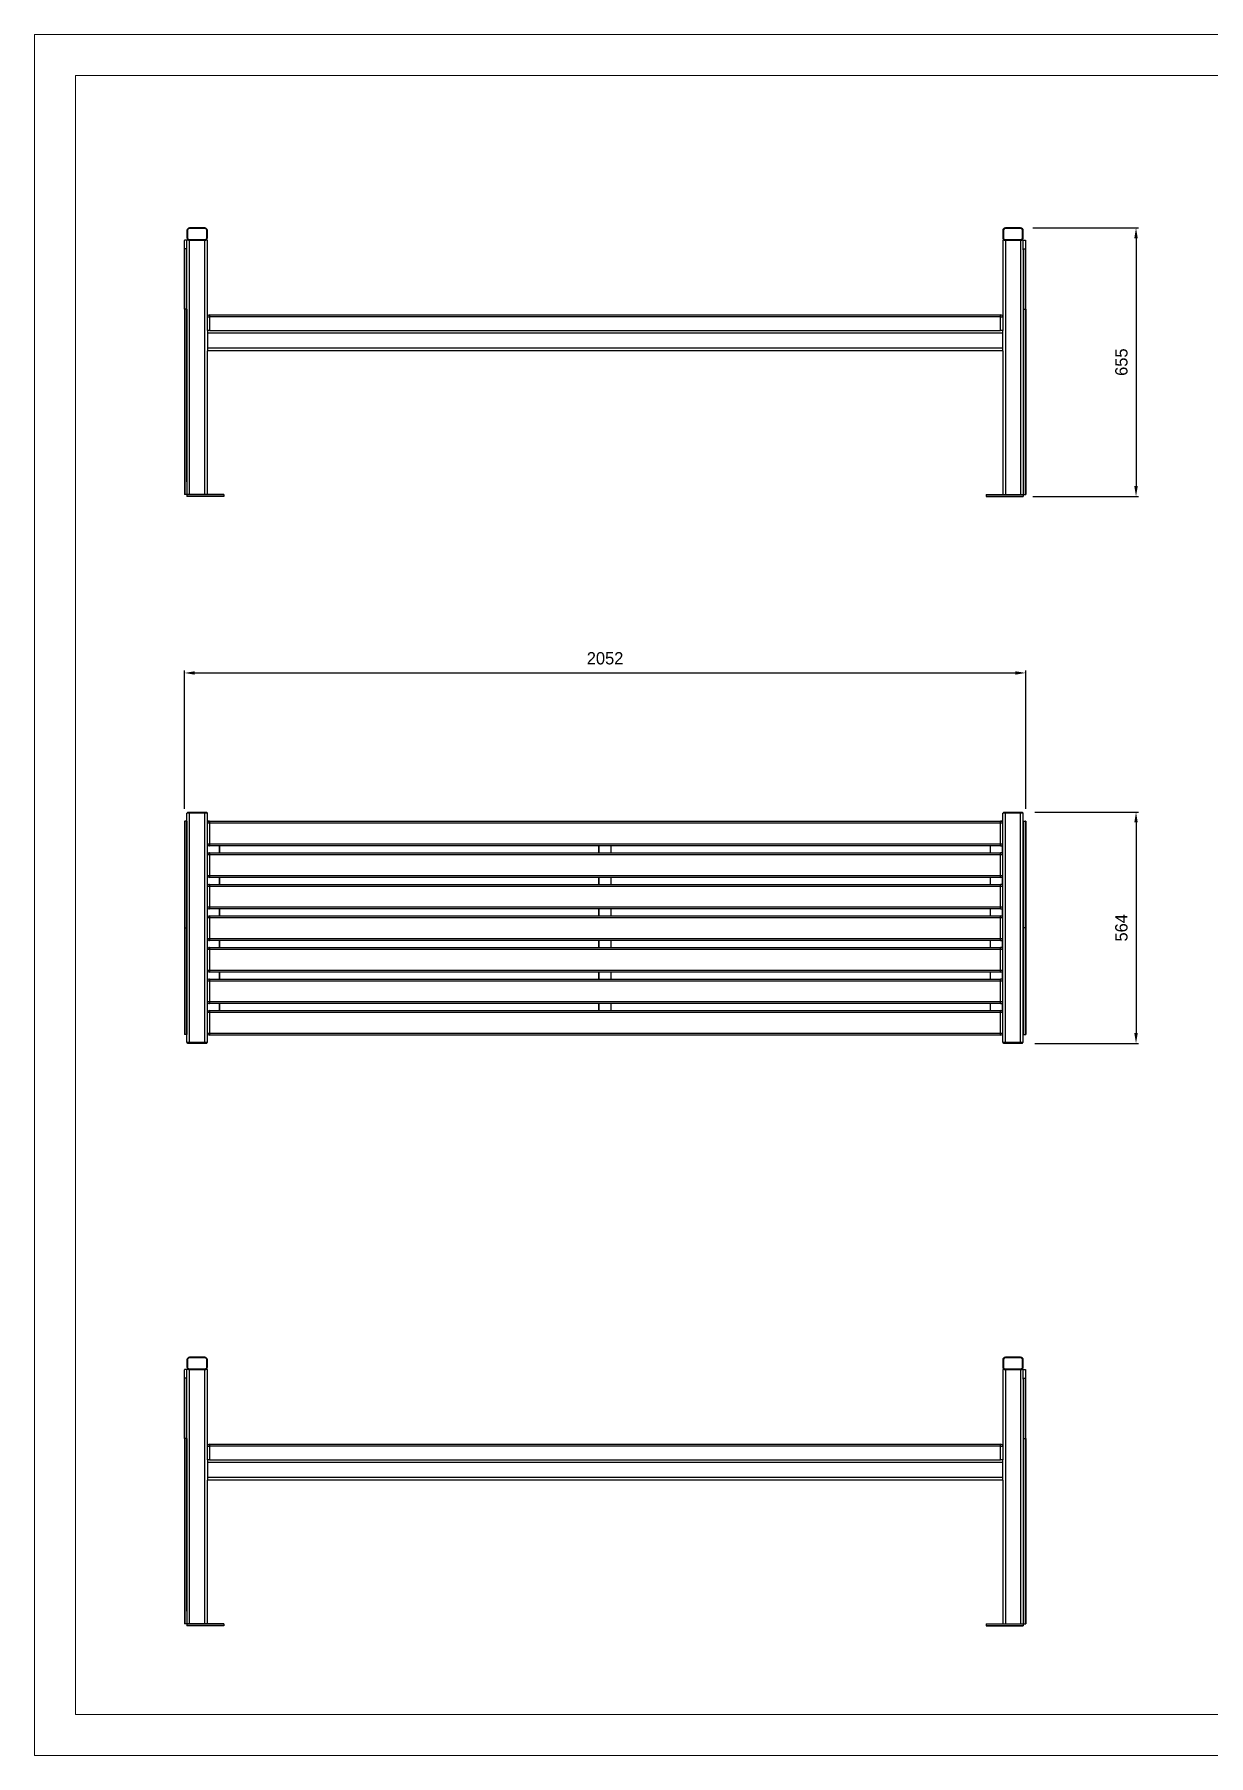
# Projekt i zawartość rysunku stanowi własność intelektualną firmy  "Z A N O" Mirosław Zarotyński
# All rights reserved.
# Model space of a CAD drawing. Header units: millimetres. Extents: x 462 to 6402, y 441 to 4641.
# Drawn here: x 462 to 3326, y 441 to 4641 of the extents above; entities that cross this region are included whole.
import ezdxf

# ---------------------------------------------------------------- set-up
doc = ezdxf.new("R2010")
doc.units = ezdxf.units.MM
doc.header["$PDSIZE"] = -1
doc.layers.add('tabelka', color=155, linetype='Continuous')
doc.layers.add('WYMIAR', color=96, linetype='Continuous')
doc.dimstyles.new('1-1', dxfattribs={"dimtxt": 30, "dimasz": 25, "dimexe": 6.25, "dimexo": 30, "dimgap": 20.625, "dimtad": 1, "dimdec": 1, "dimtxsty": 'Standard', "dimcen": 0, "dimclrd": 2, "dimclre": 2, "dimclrt": 2, "dimadec": 0, "dimazin": 0, "dimtfac": 1, "dimtdec": 1, "dimtmove": 0, "dimatfit": 3, "dimfxl": 0, "dimarcsym": 0})

# ---------------------------------------------------------------- blocks, each defined once
blk = doc.blocks.new('rzut')
for p, q in [((-3269.2, 474), (-3269.2, 214.3)), ((-3268.7, 474), (-3268.7, 214)), ((-3263.7, 474), (-3268.7, 474)), ((-3263.7, 474), (-3263.7, 214)), ((-3263.2, -66), (-3263.2, 494)), ((-3256.8, 494), (-3263.2, 494)), ((-3261.6, 496), (-3261.6, 494)), ((-3261.6, 496), (-3258.6, 496)), ((-3258.6, 496), (-3258.6, 494)), ((-3258.6, 496), (-3217.8, 496)), ((-3256.8, -66), (-3256.8, 494)), ((-3219.6, 494), (-3256.8, 494)), ((-3219.6, -66), (-3219.6, 494)), ((-3213.2, 494), (-3219.6, 494)), ((-3217.8, 496), (-3217.8, 494)), ((-3217.8, 496), (-3214.8, 496)), ((-3214.8, 496), (-3214.8, 494)), ((-3213.2, -66), (-3213.2, 494)), ((-3208.2, 474), (-3213.2, 474)), ((-3208.2, 469), (-3213.2, 469)), ((-3208.2, 474), (-3208.2, 469)), ((-3208.2, 474), (-1278.2, 474)), ((-1278.2, 469), (-3208.2, 469)), ((-3208.2, 469), (-3208.2, 419)), ((-1278.2, 469), (-1278.2, 474)), ((-1273.2, 474), (-1278.2, 474)), ((-1273.2, 469), (-1278.2, 469)), ((-1278.2, 419), (-1278.2, 469)), ((-1273.2, -66), (-1273.2, 494)), ((-1266.8, 494), (-1273.2, 494)), ((-1271.6, 496), (-1271.6, 494)), ((-1271.6, 496), (-1268.6, 496)), ((-1268.6, 496), (-1268.6, 494)), ((-1268.6, 496), (-1227.8, 496)), ((-1266.8, -66), (-1266.8, 494)), ((-1229.6, 494), (-1266.8, 494)), ((-1229.6, -66), (-1229.6, 494)), ((-1223.2, 494), (-1229.6, 494)), ((-1227.8, 496), (-1227.8, 494)), ((-1227.8, 496), (-1224.8, 496)), ((-1224.8, 496), (-1224.8, 494)), ((-1223.2, -66), (-1223.2, 494)), ((-1222.7, 474), (-1222.7, 214)), ((-1222.7, 474), (-1217.7, 474)), ((-1217.7, 474), (-1217.7, 214)), ((-1217.2, 474), (-1217.2, 214.3)), ((-3213.2, 419), (-3208.2, 419)), ((-3208.2, 392), (-3213.2, 392)), ((-3212.7, 394.1), (-3212.7, 416.8)), ((-3208.2, 419), (-1278.2, 419)), ((-3208.2, 419), (-3208.2, 414)), ((-1278.2, 414), (-3208.2, 414)), ((-3208.2, 397), (-3208.2, 392)), ((-3208.2, 397), (-1278.2, 397)), ((-1278.2, 392), (-3208.2, 392)), ((-3208.2, 392), (-3208.2, 342)), ((-3183.7, 397), (-3183.7, 414)), ((-3183.2, 397), (-3183.2, 414)), ((-2258.2, 397), (-2258.2, 414)), ((-2257.7, 397), (-2257.7, 414)), ((-2228.7, 397), (-2228.7, 414)), ((-2228.2, 397), (-2228.2, 414)), ((-1303.2, 397), (-1303.2, 414)), ((-1302.7, 397), (-1302.7, 414)), ((-1278.2, 419), (-1273.2, 419)), ((-1278.2, 414), (-1278.2, 419)), ((-1278.2, 392), (-1278.2, 397)), ((-1273.2, 392), (-1278.2, 392)), ((-1278.2, 342), (-1278.2, 392)), ((-1273.7, 394.1), (-1273.7, 416.8)), ((-3213.2, 342), (-3208.2, 342)), ((-3212.7, 317.1), (-3212.7, 339.8)), ((-3208.2, 342), (-1278.2, 342)), ((-3208.2, 342), (-3208.2, 337)), ((-1278.2, 337), (-3208.2, 337)), ((-3183.7, 320), (-3183.7, 337)), ((-3183.2, 320), (-3183.2, 337)), ((-2258.2, 320), (-2258.2, 337)), ((-2257.7, 320), (-2257.7, 337)), ((-2228.7, 320), (-2228.7, 337)), ((-2228.2, 320), (-2228.2, 337)), ((-1303.2, 320), (-1303.2, 337)), ((-1302.7, 320), (-1302.7, 337)), ((-1278.2, 342), (-1273.2, 342)), ((-1278.2, 337), (-1278.2, 342)), ((-1273.7, 317.1), (-1273.7, 339.8)), ((-3208.2, 315), (-3213.2, 315)), ((-3208.2, 320), (-3208.2, 315)), ((-3208.2, 320), (-1278.2, 320)), ((-1278.2, 315), (-3208.2, 315)), ((-3208.2, 315), (-3208.2, 265)), ((-1278.2, 315), (-1278.2, 320)), ((-1278.2, 265), (-1278.2, 315)), ((-1273.2, 315), (-1278.2, 315)), ((-3213.2, 265), (-3208.2, 265)), ((-3212.7, 240.1), (-3212.7, 262.8)), ((-3208.2, 265), (-1278.2, 265)), ((-3208.2, 265), (-3208.2, 260)), ((-1278.2, 260), (-3208.2, 260)), ((-3183.7, 243), (-3183.7, 260)), ((-3183.2, 243), (-3183.2, 260)), ((-2258.2, 243), (-2258.2, 260)), ((-2257.7, 243), (-2257.7, 260)), ((-2228.7, 243), (-2228.7, 260)), ((-2228.2, 243), (-2228.2, 260)), ((-1303.2, 243), (-1303.2, 260)), ((-1302.7, 243), (-1302.7, 260)), ((-1278.2, 265), (-1273.2, 265)), ((-1278.2, 260), (-1278.2, 265)), ((-1273.7, 240.1), (-1273.7, 262.8)), ((-3269.2, 214.3), (-3269.2, -46)), ((-3268.7, 214), (-3268.7, -46)), ((-3268.7, 214), (-3263.7, 214)), ((-3263.7, 214), (-3263.7, -46)), ((-3208.2, 238), (-3213.2, 238)), ((-3208.2, 243), (-3208.2, 238)), ((-3208.2, 243), (-1278.2, 243)), ((-1278.2, 238), (-3208.2, 238)), ((-3208.2, 238), (-3208.2, 188)), ((-1278.2, 238), (-1278.2, 243)), ((-1273.2, 238), (-1278.2, 238)), ((-1278.2, 188), (-1278.2, 238)), ((-1222.7, 214), (-1222.7, -46)), ((-1217.7, 214), (-1222.7, 214)), ((-1217.7, 214), (-1217.7, -46)), ((-1217.2, 214.3), (-1217.2, -46)), ((-3213.2, 188), (-3208.2, 188)), ((-3212.7, 163.1), (-3212.7, 185.8)), ((-3208.2, 188), (-1278.2, 188)), ((-3208.2, 188), (-3208.2, 183)), ((-1278.2, 183), (-3208.2, 183)), ((-3183.7, 166), (-3183.7, 183)), ((-3183.2, 166), (-3183.2, 183)), ((-2258.2, 166), (-2258.2, 183)), ((-2257.7, 166), (-2257.7, 183)), ((-2228.7, 166), (-2228.7, 183)), ((-2228.2, 166), (-2228.2, 183)), ((-1303.2, 166), (-1303.2, 183)), ((-1302.7, 166), (-1302.7, 183)), ((-1278.2, 188), (-1273.2, 188)), ((-1278.2, 183), (-1278.2, 188)), ((-1273.7, 163.1), (-1273.7, 185.8)), ((-3208.2, 161), (-3213.2, 161)), ((-3208.2, 166), (-3208.2, 161)), ((-3208.2, 166), (-1278.2, 166)), ((-1278.2, 161), (-3208.2, 161)), ((-3208.2, 161), (-3208.2, 111)), ((-1278.2, 161), (-1278.2, 166)), ((-1273.2, 161), (-1278.2, 161)), ((-1278.2, 111), (-1278.2, 161)), ((-3213.2, 111), (-3208.2, 111)), ((-3212.7, 86.1), (-3212.7, 108.8)), ((-3208.2, 111), (-1278.2, 111)), ((-3208.2, 111), (-3208.2, 106)), ((-1278.2, 106), (-3208.2, 106)), ((-3208.2, 89), (-3208.2, 84)), ((-3208.2, 89), (-1278.2, 89)), ((-3183.7, 89), (-3183.7, 106)), ((-3183.2, 89), (-3183.2, 106)), ((-2258.2, 89), (-2258.2, 106)), ((-2257.7, 89), (-2257.7, 106)), ((-2228.7, 89), (-2228.7, 106)), ((-2228.2, 89), (-2228.2, 106)), ((-1303.2, 89), (-1303.2, 106)), ((-1302.7, 89), (-1302.7, 106)), ((-1278.2, 111), (-1273.2, 111)), ((-1278.2, 106), (-1278.2, 111)), ((-1278.2, 84), (-1278.2, 89)), ((-1273.7, 86.1), (-1273.7, 108.8)), ((-3208.2, 84), (-3213.2, 84)), ((-3208.2, 84), (-3208.2, 34)), ((-1278.2, 84), (-3208.2, 84)), ((-1273.2, 84), (-1278.2, 84)), ((-1278.2, 34), (-1278.2, 84)), ((-3213.2, 34), (-3208.2, 34)), ((-3208.2, 7), (-3213.2, 7)), ((-3212.7, 9.1), (-3212.7, 31.8)), ((-3208.2, 34), (-1278.2, 34)), ((-3208.2, 34), (-3208.2, 29)), ((-1278.2, 29), (-3208.2, 29)), ((-3208.2, 12), (-3208.2, 7)), ((-3208.2, 12), (-1278.2, 12)), ((-1278.2, 7), (-3208.2, 7)), ((-3208.2, 7), (-3208.2, -43)), ((-3183.7, 12), (-3183.7, 29)), ((-3183.2, 12), (-3183.2, 29)), ((-2258.2, 12), (-2258.2, 29)), ((-2257.7, 12), (-2257.7, 29)), ((-2228.7, 12), (-2228.7, 29)), ((-2228.2, 12), (-2228.2, 29)), ((-1303.2, 12), (-1303.2, 29)), ((-1302.7, 12), (-1302.7, 29)), ((-1278.2, 34), (-1273.2, 34)), ((-1278.2, 29), (-1278.2, 34)), ((-1278.2, 7), (-1278.2, 12)), ((-1273.2, 7), (-1278.2, 7)), ((-1278.2, -43), (-1278.2, 7)), ((-1273.7, 9.1), (-1273.7, 31.8)), ((-3263.7, -46), (-3268.7, -46)), ((-3256.8, -66), (-3263.2, -66)), ((-3261.6, -68), (-3261.6, -66)), ((-3258.6, -68), (-3261.6, -68)), ((-3258.6, -68), (-3258.6, -66)), ((-3217.8, -68), (-3258.6, -68)), ((-3219.6, -66), (-3256.8, -66)), ((-3213.2, -66), (-3219.6, -66)), ((-3217.8, -68), (-3217.8, -66)), ((-3214.8, -68), (-3217.8, -68)), ((-3214.8, -68), (-3214.8, -66)), ((-3213.2, -43), (-3208.2, -43)), ((-3212.2, -46), (-3213.2, -46)), ((-3208.2, -43), (-1278.2, -43)), ((-3208.2, -43), (-3208.2, -48)), ((-1278.2, -48), (-3208.2, -48)), ((-1278.2, -43), (-1273.2, -43)), ((-1278.2, -48), (-1278.2, -43)), ((-1273.2, -46), (-1274.2, -46)), ((-1266.8, -66), (-1273.2, -66)), ((-1271.6, -68), (-1271.6, -66)), ((-1268.6, -68), (-1271.6, -68)), ((-1268.6, -68), (-1268.6, -66)), ((-1227.8, -68), (-1268.6, -68)), ((-1229.6, -66), (-1266.8, -66)), ((-1223.2, -66), (-1229.6, -66)), ((-1227.8, -68), (-1227.8, -66)), ((-1224.8, -68), (-1227.8, -68)), ((-1224.8, -68), (-1224.8, -66)), ((-1222.7, -46), (-1217.7, -46))]:
    blk.add_line(p, q)
for centre, start, end in [((-3208.2, 469), 90, 180), ((-1278.2, 469), 0, 90), ((-3208.2, 419), 180, 270), ((-3208.2, 392), 90, 180), ((-1278.2, 419), 270, 0), ((-1278.2, 392), 0, 90), ((-3208.2, 342), 180, 270), ((-1278.2, 342), 270, 0), ((-3208.2, 315), 90, 180), ((-1278.2, 315), 0, 90), ((-3208.2, 265), 180, 270), ((-1278.2, 265), 270, 0), ((-3208.2, 238), 90, 180), ((-1278.2, 238), 0, 90), ((-3208.2, 188), 180, 270), ((-1278.2, 188), 270, 0), ((-3208.2, 161), 90, 180), ((-1278.2, 161), 0, 90), ((-3208.2, 111), 180, 270), ((-3208.2, 84), 90, 180), ((-1278.2, 111), 270, 0), ((-1278.2, 84), 0, 90), ((-3208.2, 34), 180, 270), ((-3208.2, 7), 90, 180), ((-1278.2, 34), 270, 0), ((-1278.2, 7), 0, 90), ((-3208.2, -43), 180, 270), ((-1278.2, -43), 270, 0)]:
    blk.add_arc(centre, 5, start, end)
for points, knots in [([(-3269.2, 474), (-3269.2, 474), (-3269.1, 474), (-3269.1, 474), (-3268.9, 474), (-3268.8, 474), (-3268.7, 474), (-3268.7, 474)], [0, 0, 0, 0, 0.223516, 0.457658, 0.683098, 0.894962, 1, 1, 1, 1]), ([(-3263.7, 474), (-3263.6, 474), (-3263.6, 474), (-3263.4, 474), (-3263.3, 474), (-3263.2, 474), (-3263.2, 474), (-3263.2, 474), (-3263.2, 474)], [0, 0, 0, 0, 0.097259, 0.293034, 0.492259, 0.700988, 0.92204, 1, 1, 1, 1]), ([(-1222.7, 474), (-1222.7, 474), (-1222.8, 474), (-1222.9, 474), (-1223, 474), (-1223.1, 474), (-1223.2, 474), (-1223.2, 474), (-1223.2, 474)], [0, 0, 0, 0, 0.097327, 0.293091, 0.492304, 0.700981, 0.92204, 1, 1, 1, 1]), ([(-1217.2, 474), (-1217.2, 474), (-1217.2, 474), (-1217.3, 474), (-1217.4, 474), (-1217.6, 474), (-1217.6, 474), (-1217.7, 474)], [0, 0, 0, 0, 0.223533, 0.457728, 0.683074, 0.894954, 1, 1, 1, 1]), ([(-3269.2, 214.3), (-3269.2, 214.3), (-3269.2, 214.3), (-3269.1, 214.2), (-3269, 214.1), (-3268.9, 214), (-3268.8, 214), (-3268.7, 214), (-3268.7, 214)], [0, 0, 0, 0, 0.070453, 0.2874267, 0.5040691, 0.7195878, 0.9334709, 1, 1, 1, 1]), ([(-3263.7, 214), (-3263.6, 214), (-3263.5, 214), (-3263.3, 214), (-3263.2, 214.1), (-3263.2, 214.2), (-3263.2, 214.3), (-3263.2, 214.3)], [0, 0, 0, 0, 0.2124623, 0.4251329, 0.6385169, 0.8534509, 1, 1, 1, 1]), ([(-1222.7, 214), (-1222.7, 214), (-1222.8, 214), (-1223, 214), (-1223.1, 214.1), (-1223.2, 214.2), (-1223.2, 214.3), (-1223.2, 214.3)], [0, 0, 0, 0, 0.2124541, 0.4251165, 0.6385428, 0.8534393, 1, 1, 1, 1]), ([(-1217.2, 214.3), (-1217.2, 214.3), (-1217.2, 214.3), (-1217.2, 214.2), (-1217.3, 214.1), (-1217.4, 214), (-1217.6, 214), (-1217.6, 214), (-1217.7, 214)], [0, 0, 0, 0, 0.070451, 0.28743, 0.504121, 0.719584, 0.933545, 1, 1, 1, 1]), ([(-3268.7, -46), (-3268.7, -46), (-3268.7, -46), (-3268.8, -46), (-3269, -46), (-3269.1, -46), (-3269.2, -46), (-3269.2, -46), (-3269.2, -46)], [0, 0, 0, 0, 0.0039135, 0.2007842, 0.3975052, 0.6012576, 0.8165119, 1, 1, 1, 1]), ([(-3263.2, -46), (-3263.2, -46), (-3263.2, -46), (-3263.2, -46), (-3263.3, -46), (-3263.5, -46), (-3263.6, -46), (-3263.7, -46), (-3263.7, -46)], [0, 0, 0, 0, 0.10562, 0.340693, 0.571544, 0.790402, 0.995936, 1, 1, 1, 1]), ([(-1223.2, -46), (-1223.2, -46), (-1223.2, -46), (-1223.1, -46), (-1223, -46), (-1222.8, -46), (-1222.7, -46), (-1222.7, -46), (-1222.7, -46)], [0, 0, 0, 0, 0.105623, 0.340712, 0.571555, 0.790408, 0.995863, 1, 1, 1, 1]), ([(-1217.7, -46), (-1217.7, -46), (-1217.6, -46), (-1217.5, -46), (-1217.4, -46), (-1217.2, -46), (-1217.2, -46), (-1217.2, -46), (-1217.2, -46)], [0, 0, 0, 0, 0.00384, 0.200789, 0.397517, 0.601275, 0.816506, 1, 1, 1, 1])]:
    blk.add_open_spline(points, degree=3, knots=knots)
blk = doc.blocks.new('front')
for p, q in [((-3263.2, -794.8), (-3263.2, -812)), ((-3258.6, -790), (-3261.6, -793)), ((-3261.6, -793), (-3261.6, -813.8)), ((-3217.8, -790), (-3258.6, -790)), ((-3219.6, -788.4), (-3256.8, -788.4)), ((-3214.8, -793), (-3217.8, -790)), ((-3214.8, -813.8), (-3214.8, -793)), ((-3213.2, -812), (-3213.2, -794.8)), ((-1273.2, -794.8), (-1273.2, -812)), ((-1268.6, -790), (-1271.6, -793)), ((-1271.6, -793), (-1271.6, -813.8)), ((-1227.8, -790), (-1268.6, -790)), ((-1229.6, -788.4), (-1266.8, -788.4)), ((-1224.8, -793), (-1227.8, -790)), ((-1224.8, -813.8), (-1224.8, -793)), ((-1223.2, -812), (-1223.2, -794.8)), ((-3269.2, -839.1), (-3269.2, -818.9)), ((-3269.2, -986.6), (-3269.2, -839.1)), ((-3263.7, -818.4), (-3268.7, -818.4)), ((-3263.7, -839.7), (-3268.7, -839.7)), ((-3268.7, -986.3), (-3268.7, -839.7)), ((-3263.7, -986.3), (-3263.7, -839.7)), ((-3263.2, -818.9), (-3263.2, -818.4)), ((-3256.8, -818.4), (-3263.2, -818.4)), ((-3263.2, -839.1), (-3263.2, -818.9)), ((-3263.2, -841.5), (-3263.2, -839.1)), ((-3261.6, -813.8), (-3258.6, -816.8)), ((-3258.6, -816.8), (-3217.8, -816.8)), ((-3256.8, -818.4), (-3219.6, -818.4)), ((-3256.8, -1438.4), (-3256.8, -818.4)), ((-3219.6, -1438.4), (-3219.6, -818.4)), ((-3213.2, -818.4), (-3219.6, -818.4)), ((-3217.8, -816.8), (-3214.8, -813.8)), ((-3213.2, -1005.4), (-3213.2, -818.4)), ((-1273.2, -818.4), (-1273.2, -1005.4)), ((-1266.8, -818.4), (-1273.2, -818.4)), ((-1271.6, -813.8), (-1268.6, -816.8)), ((-1268.6, -816.8), (-1227.8, -816.8)), ((-1266.8, -818.4), (-1266.8, -1438.4)), ((-1266.8, -818.4), (-1229.6, -818.4)), ((-1229.6, -818.4), (-1229.6, -1438.4)), ((-1223.2, -818.4), (-1229.6, -818.4)), ((-1227.8, -816.8), (-1224.8, -813.8)), ((-1223.2, -818.4), (-1223.2, -818.9)), ((-1223.2, -839.1), (-1223.2, -818.9)), ((-1223.2, -841.5), (-1223.2, -839.1)), ((-1222.7, -818.4), (-1217.7, -818.4)), ((-1222.7, -839.7), (-1217.7, -839.7)), ((-1222.7, -986.3), (-1222.7, -839.7)), ((-1217.7, -986.3), (-1217.7, -839.7)), ((-1217.2, -839.1), (-1217.2, -818.9)), ((-1217.2, -986.6), (-1217.2, -839.1)), ((-3263.2, -1408), (-3263.2, -841.5)), ((-1223.2, -841.5), (-1223.2, -1408)), ((-3269.2, -986.6), (-3269.2, -1438.4)), ((-3268.7, -986.3), (-3268.7, -1438.4)), ((-3263.7, -986.3), (-3268.7, -986.3)), ((-3263.7, -986.3), (-3263.7, -1438.4)), ((-3213.2, -1005.4), (-3208.2, -1005.4)), ((-3213.2, -1038.4), (-3213.2, -1005.4)), ((-3208.2, -1000.4), (-3208.2, -1005.4)), ((-3208.2, -1000.4), (-1278.2, -1000.4)), ((-3208.2, -1005.4), (-3208.2, -1038.4)), ((-1278.2, -1005.4), (-3208.2, -1005.4)), ((-1278.2, -1005.4), (-1278.2, -1000.4)), ((-1278.2, -1005.4), (-1273.2, -1005.4)), ((-1278.2, -1038.4), (-1278.2, -1005.4)), ((-1273.2, -1005.4), (-1273.2, -1038.4)), ((-1222.7, -986.3), (-1222.7, -1438.4)), ((-1222.7, -986.3), (-1217.7, -986.3)), ((-1217.7, -986.3), (-1217.7, -1438.4)), ((-1217.2, -986.6), (-1217.2, -1438.4)), ((-3208.2, -1038.4), (-3213.2, -1038.4)), ((-3213.2, -1038.4), (-3213.2, -1044.8)), ((-3213.2, -1044.8), (-3213.2, -1082)), ((-1273.2, -1044.8), (-3213.2, -1044.8)), ((-3208.2, -1038.4), (-1278.2, -1038.4)), ((-1273.2, -1038.4), (-1278.2, -1038.4)), ((-1273.2, -1044.8), (-1273.2, -1038.4)), ((-1273.2, -1082), (-1273.2, -1044.8)), ((-1273.2, -1082), (-3213.2, -1082)), ((-3213.2, -1082), (-3213.2, -1088.4)), ((-1273.2, -1088.4), (-3213.2, -1088.4)), ((-3213.2, -1438.4), (-3213.2, -1088.4)), ((-1273.2, -1088.4), (-1273.2, -1082)), ((-1273.2, -1088.4), (-1273.2, -1438.4)), ((-3263.2, -1408), (-3263.2, -1438.4)), ((-1223.2, -1408), (-1223.2, -1438.4)), ((-3263.7, -1438.4), (-3268.7, -1438.4)), ((-3259.2, -1438.4), (-3263.2, -1438.4)), ((-3263.2, -1438.4), (-3263.2, -1438.9)), ((-3173.2, -1438.9), (-3263.2, -1438.9)), ((-3263.2, -1438.9), (-3263.2, -1442.9)), ((-3173.2, -1442.9), (-3263.2, -1442.9)), ((-3263.2, -1442.9), (-3263.2, -1443.4)), ((-3173.2, -1443.4), (-3263.2, -1443.4)), ((-3256.8, -1438.4), (-3259.2, -1438.4)), ((-3219.6, -1438.4), (-3256.8, -1438.4)), ((-3217.1, -1438.4), (-3219.6, -1438.4)), ((-3173.2, -1438.4), (-3217.1, -1438.4)), ((-3173.2, -1438.4), (-3173.2, -1438.9)), ((-3173.2, -1438.9), (-3173.2, -1442.9)), ((-3173.2, -1442.9), (-3173.2, -1443.4)), ((-1313.2, -1438.4), (-1269.2, -1438.4)), ((-1313.2, -1438.4), (-1313.2, -1438.9)), ((-1313.2, -1438.9), (-1313.2, -1442.9)), ((-1313.2, -1438.9), (-1223.2, -1438.9)), ((-1313.2, -1442.9), (-1313.2, -1443.4)), ((-1313.2, -1442.9), (-1223.2, -1442.9)), ((-1313.2, -1443.4), (-1223.2, -1443.4)), ((-1269.2, -1438.4), (-1266.8, -1438.4)), ((-1266.8, -1438.4), (-1229.6, -1438.4)), ((-1229.6, -1438.4), (-1227.1, -1438.4)), ((-1227.1, -1438.4), (-1223.2, -1438.4)), ((-1223.2, -1438.4), (-1223.2, -1438.9)), ((-1223.2, -1438.9), (-1223.2, -1442.9)), ((-1223.2, -1442.9), (-1223.2, -1443.4)), ((-1222.7, -1438.4), (-1217.7, -1438.4))]:
    blk.add_line(p, q)
for centre, radius, start, end in [((-3256.8, -794.8), 6.4, 90, 180), ((-3219.6, -794.8), 6.4, 0, 90), ((-1266.8, -794.8), 6.4, 90, 180), ((-1229.6, -794.8), 6.4, 0, 90), ((-3256.8, -812), 6.4, 180, 270), ((-3219.6, -812), 6.4, 270, 0), ((-1266.8, -812), 6.4, 180, 270), ((-1229.6, -812), 6.4, 270, 0), ((-3208.2, -1005.4), 5, 90, 180), ((-1278.2, -1005.4), 5, 0, 90)]:
    blk.add_arc(centre, radius, start, end)
for points, knots in [([(-3268.7, -818.4), (-3268.7, -818.4), (-3268.7, -818.4), (-3268.8, -818.4), (-3269, -818.5), (-3269.1, -818.6), (-3269.2, -818.7), (-3269.2, -818.8), (-3269.2, -818.9)], [0, 0, 0, 0, 0.0039135, 0.2007842, 0.3975052, 0.6012576, 0.8165119, 1, 1, 1, 1]), ([(-3269.2, -839.1), (-3269.2, -839.2), (-3269.2, -839.3), (-3269.1, -839.4), (-3269, -839.6), (-3268.8, -839.6), (-3268.7, -839.7), (-3268.7, -839.7), (-3268.7, -839.7)], [0, 0, 0, 0, 0.190314, 0.425922, 0.586682, 0.788228, 0.990048, 1, 1, 1, 1]), ([(-3263.2, -818.9), (-3263.2, -818.9), (-3263.2, -818.8), (-3263.2, -818.6), (-3263.3, -818.5), (-3263.5, -818.4), (-3263.6, -818.4), (-3263.7, -818.4), (-3263.7, -818.4)], [0, 0, 0, 0, 0.10562, 0.340693, 0.571544, 0.790402, 0.995936, 1, 1, 1, 1]), ([(-3263.7, -839.7), (-3263.6, -839.7), (-3263.5, -839.7), (-3263.4, -839.6), (-3263.3, -839.5), (-3263.2, -839.4), (-3263.2, -839.3), (-3263.2, -839.2), (-3263.2, -839.1)], [0, 0, 0, 0, 0.117295, 0.312014, 0.41374, 0.633855, 0.853526, 1, 1, 1, 1]), ([(-1223.2, -818.9), (-1223.2, -818.9), (-1223.2, -818.8), (-1223.1, -818.6), (-1223, -818.5), (-1222.8, -818.4), (-1222.7, -818.4), (-1222.7, -818.4), (-1222.7, -818.4)], [0, 0, 0, 0, 0.105623, 0.340712, 0.571555, 0.790408, 0.995863, 1, 1, 1, 1]), ([(-1222.7, -839.7), (-1222.7, -839.7), (-1222.8, -839.7), (-1222.9, -839.6), (-1223, -839.5), (-1223.1, -839.4), (-1223.2, -839.3), (-1223.2, -839.2), (-1223.2, -839.1)], [0, 0, 0, 0, 0.117429, 0.312128, 0.413843, 0.633886, 0.853533, 1, 1, 1, 1]), ([(-1217.7, -818.4), (-1217.7, -818.4), (-1217.6, -818.4), (-1217.5, -818.4), (-1217.4, -818.5), (-1217.2, -818.6), (-1217.2, -818.7), (-1217.2, -818.8), (-1217.2, -818.9)], [0, 0, 0, 0, 0.00384, 0.200789, 0.397517, 0.601275, 0.816506, 1, 1, 1, 1]), ([(-1217.2, -839.1), (-1217.2, -839.2), (-1217.2, -839.3), (-1217.2, -839.4), (-1217.4, -839.6), (-1217.5, -839.6), (-1217.6, -839.7), (-1217.7, -839.7), (-1217.7, -839.7)], [0, 0, 0, 0, 0.190328, 0.425953, 0.586725, 0.788286, 0.990121, 1, 1, 1, 1]), ([(-3268.7, -986.3), (-3268.7, -986.3), (-3268.8, -986.3), (-3269, -986.4), (-3269.1, -986.5), (-3269.2, -986.6), (-3269.2, -986.6), (-3269.2, -986.6)], [0, 0, 0, 0, 0.2131714, 0.4265204, 0.640325, 0.855156, 1, 1, 1, 1]), ([(-3263.2, -986.6), (-3263.2, -986.6), (-3263.2, -986.6), (-3263.2, -986.5), (-3263.3, -986.4), (-3263.4, -986.3), (-3263.6, -986.3), (-3263.6, -986.3), (-3263.7, -986.3)], [0, 0, 0, 0, 0.0716001, 0.2878073, 0.5038254, 0.7190211, 0.9331578, 1, 1, 1, 1]), ([(-1223.2, -986.6), (-1223.2, -986.6), (-1223.2, -986.6), (-1223.1, -986.5), (-1223, -986.4), (-1222.9, -986.3), (-1222.8, -986.3), (-1222.7, -986.3), (-1222.7, -986.3)], [0, 0, 0, 0, 0.071606, 0.287805, 0.503771, 0.718959, 0.93316, 1, 1, 1, 1]), ([(-1217.7, -986.3), (-1217.6, -986.3), (-1217.5, -986.3), (-1217.3, -986.4), (-1217.2, -986.5), (-1217.2, -986.6), (-1217.2, -986.6), (-1217.2, -986.6)], [0, 0, 0, 0, 0.2130347, 0.4264634, 0.6403319, 0.855147, 1, 1, 1, 1]), ([(-3268.7, -1438.4), (-3268.7, -1438.4), (-3268.7, -1438.4), (-3268.9, -1438.4), (-3269, -1438.4), (-3269.1, -1438.4), (-3269.2, -1438.4), (-3269.2, -1438.4), (-3269.2, -1438.4)], [0, 0, 0, 0, 0.031548, 0.241676, 0.452016, 0.6644, 0.879881, 1, 1, 1, 1]), ([(-3263.2, -1438.4), (-3263.2, -1438.4), (-3263.2, -1438.4), (-3263.3, -1438.4), (-3263.4, -1438.4), (-3263.5, -1438.4), (-3263.6, -1438.4), (-3263.7, -1438.4)], [0, 0, 0, 0, 0.186837, 0.406197, 0.62384, 0.838426, 1, 1, 1, 1]), ([(-1223.2, -1438.4), (-1223.2, -1438.4), (-1223.2, -1438.4), (-1223.1, -1438.4), (-1223, -1438.4), (-1222.8, -1438.4), (-1222.7, -1438.4), (-1222.7, -1438.4)], [0, 0, 0, 0, 0.186839, 0.406223, 0.623857, 0.838433, 1, 1, 1, 1]), ([(-1217.7, -1438.4), (-1217.7, -1438.4), (-1217.6, -1438.4), (-1217.5, -1438.4), (-1217.3, -1438.4), (-1217.2, -1438.4), (-1217.2, -1438.4), (-1217.2, -1438.4), (-1217.2, -1438.4)], [0, 0, 0, 0, 0.031475, 0.241619, 0.451974, 0.664375, 0.879872, 1, 1, 1, 1])]:
    blk.add_open_spline(points, degree=3, knots=knots)
blk = doc.blocks.new('*D7')
at = {"layer": 'Defpoints', "color": 0}
for p in [(2867.5, 4168.9), (2867.5, 3513.9), (3149.1, 3513.9)]:
    blk.add_point(p, dxfattribs=at)
at = {"layer": 'WYMIAR', "color": 2, "lineweight": -2}
for p, q in [((2897.5, 4168.9), (3155.4, 4168.9)), ((3149.1, 4143.9), (3149.1, 3538.9)), ((2897.5, 3513.9), (3155.4, 3513.9))]:
    blk.add_line(p, q, dxfattribs=at)
at = {"layer": 'WYMIAR', "color": 2}
for points in [[(3144.9, 4143.9), (3153.3, 4143.9), (3149.1, 4168.9)], [(3144.9, 3538.9), (3153.3, 3538.9), (3149.1, 3513.9)]]:
    blk.add_solid(points, dxfattribs=at)
at = {"layer": 'WYMIAR', "color": 2, "insert": (3113.5, 3841.4), "char_height": 30, "attachment_point": 5, "rotation": 90}
blk.add_mtext('655', dxfattribs=at)
blk = doc.blocks.new('*D8')
at = {"layer": 'Defpoints', "color": 0}
for p in [(2872.3, 2743.1), (2872.3, 2179.1), (3149.1, 2179.1)]:
    blk.add_point(p, dxfattribs=at)
at = {"layer": 'WYMIAR', "color": 2, "lineweight": -2}
for p, q in [((2902.3, 2743.1), (3155.4, 2743.1)), ((3149.1, 2718.1), (3149.1, 2204.1)), ((2902.3, 2179.1), (3155.4, 2179.1))]:
    blk.add_line(p, q, dxfattribs=at)
at = {"layer": 'WYMIAR', "color": 2}
for points in [[(3144.9, 2718.1), (3153.3, 2718.1), (3149.1, 2743.1)], [(3144.9, 2204.1), (3153.3, 2204.1), (3149.1, 2179.1)]]:
    blk.add_solid(points, dxfattribs=at)
at = {"layer": 'WYMIAR', "color": 2, "insert": (3113.5, 2461.1), "char_height": 30, "attachment_point": 5, "rotation": 90}
blk.add_mtext('564', dxfattribs=at)
blk = doc.blocks.new('*D9')
at = {"layer": 'Defpoints', "color": 0}
for p in [(2879.9, 3083), (827.9, 2721.1), (2879.9, 2721.1)]:
    blk.add_point(p, dxfattribs=at)
at = {"layer": 'WYMIAR', "color": 2, "lineweight": -2}
for p, q in [((827.9, 2751.1), (827.9, 3089.2)), ((852.9, 3083), (2854.9, 3083)), ((2879.9, 2751.1), (2879.9, 3089.2))]:
    blk.add_line(p, q, dxfattribs=at)
at = {"layer": 'WYMIAR', "color": 2}
for points in [[(852.9, 3087.1), (852.9, 3078.8), (827.9, 3083)], [(2854.9, 3087.1), (2854.9, 3078.8), (2879.9, 3083)]]:
    blk.add_solid(points, dxfattribs=at)
at = {"layer": 'WYMIAR', "color": 2, "insert": (1853.9, 3118.6), "char_height": 30, "attachment_point": 5}
blk.add_mtext('2052', dxfattribs=at)

msp = doc.modelspace()

# ---------------------------------------------------------------- linework, layer by layer
at = {"layer": 'tabelka', "lineweight": 5}
for points in [[(461.92, 4641.15), (6401.92, 4641.15), (6401.92, 441.15), (461.92, 441.15)], [(561.92, 4541.15), (6301.92, 4541.15), (6301.92, 541.15), (561.92, 541.15)]]:
    msp.add_lwpolyline(points, close=True, dxfattribs=at)

# ---------------------------------------------------------------- block references
for name, p in [('front', (4097.11, 4957.25)), ('rzut', (4097.11, 2247.13)), ('front', (4097.11, 2201.42))]:
    msp.add_blockref(name, p)

# ---------------------------------------------------------------- dimensions: what is measured, and where the dimension line sits
at = {"layer": 'WYMIAR'}
for base, p1, p2, picture, middle in [((3149.1, 3513.89), (2867.55, 4168.89), (2867.55, 3513.89), '*D7', (3113.48, 3841.39)), ((3149.1, 2179.08), (2872.35, 2743.08), (2872.35, 2179.08), '*D8', (3113.48, 2461.08))]:
    dim = msp.add_linear_dim(base=base, p1=p1, p2=p2, angle=90, dimstyle='1-1', dxfattribs=at)
    dim.commit()
    dim.dimension.update_dxf_attribs({"geometry": picture, "text_midpoint": middle})
dim = msp.add_linear_dim(base=(2879.95, 3082.98), p1=(827.95, 2721.08), p2=(2879.95, 2721.08), dimstyle='1-1', dxfattribs=at)
dim.commit()
dim.dimension.update_dxf_attribs({"geometry": '*D9', "text_midpoint": (1853.95, 3118.6)})

doc.saveas('drawing.dxf')
